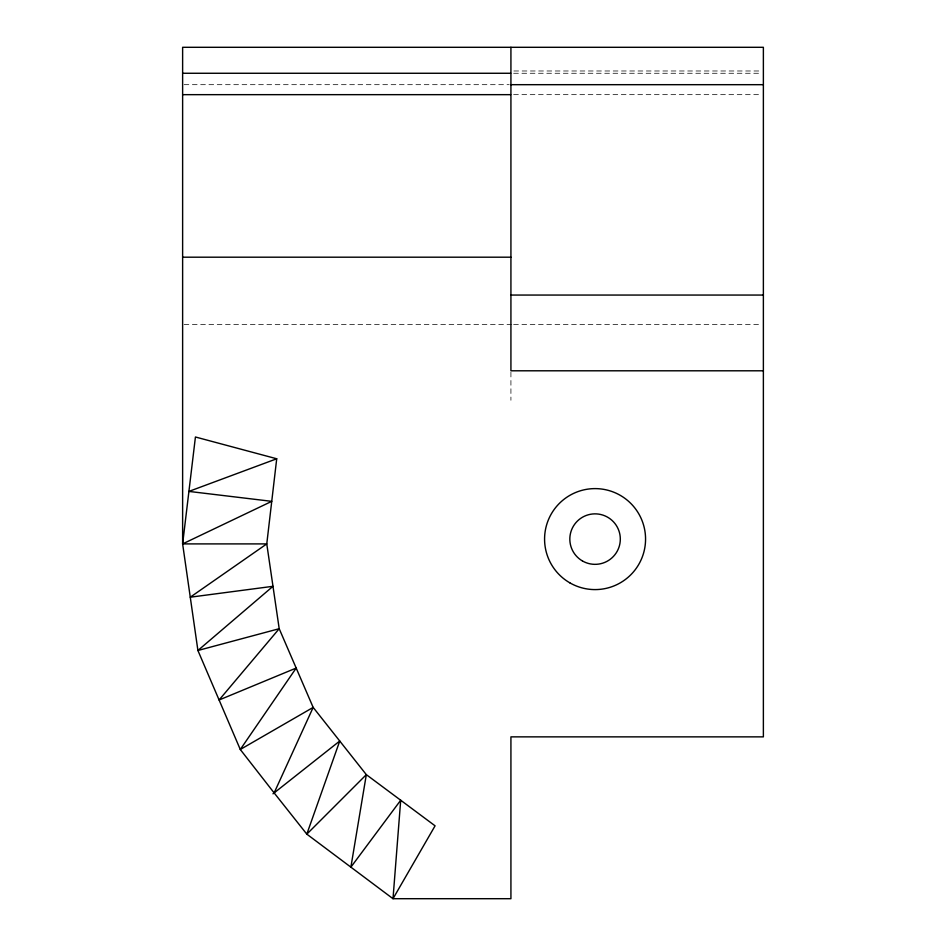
<?xml version="1.0" encoding="UTF-8"?>
<svg xmlns="http://www.w3.org/2000/svg" width="946" height="946" viewBox="0 0 946 946"><rect width="100%" height="100%" fill="white"/><g stroke="black" fill="none" stroke-linecap="round" stroke-linejoin="round"><path stroke-width="0.71" stroke-dasharray="4.73 3.55" d="M513.867 70.985L761.908 70.985M513.643 73.268L761.897 73.268M184.103 84.679L509.208 84.679M513.643 94.659L761.908 94.659M184.103 324.513L512.164 324.513M513.643 324.513L761.897 324.513M510.923 372.204L510.923 400.253"/><path stroke-width="1.42" d="M274.139 792.902L313.161 707.407L240.284 749.492L296.181 668.065L219.094 699.993L279.2 628.712L197.915 650.493L272.992 586.307L190.264 597.198L266.772 543.903L182.625 543.903L195.432 436.993L276.717 458.775L266.772 543.903L279.2 628.712L313.161 707.407L366.327 774.644L435.077 825.823L393.004 898.7L306.823 834.147L274.139 792.902L240.284 749.492L197.915 650.493L182.625 543.903L182.625 47.3L763.375 47.3L763.375 736.863L510.923 736.863L510.923 898.7L393.004 898.7L400.702 800.233L350.883 867.151L366.327 774.644L306.823 834.147L339.744 741.025L272.992 793.812M182.625 543.903L271.75 501.345L188.916 491.412L276.717 458.775M182.625 73.268L510.686 73.268M510.923 84.679L763.375 84.679M182.625 94.659L510.686 94.659M182.625 257.194L510.923 257.194M510.923 295.057L763.375 295.057M763.375 370.797L510.923 370.797L510.923 47.3M569.823 582.831A50.493 50.493 0 0 0 645.562 539.102A50.493 50.493 0 0 0 569.823 495.373A50.493 50.493 0 0 0 569.823 582.831M582.452 560.966A25.246 25.246 0 0 0 620.316 539.102A25.246 25.246 0 0 0 582.452 517.237A25.246 25.246 0 0 0 582.452 560.966"/></g></svg>
